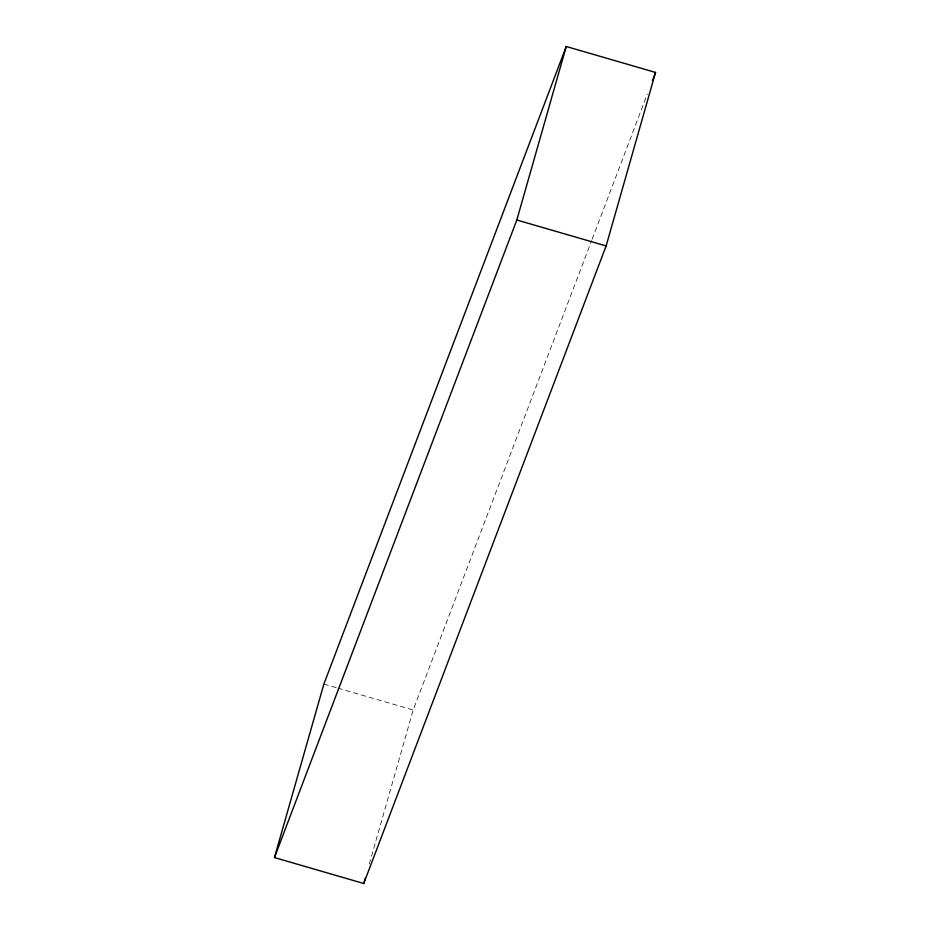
<?xml version="1.0" encoding="UTF-8"?>
<svg xmlns="http://www.w3.org/2000/svg" width="930" height="930" viewBox="0 0 930 930"><rect width="100%" height="100%" fill="white"/><g stroke="black" fill="none" stroke-linecap="round" stroke-linejoin="round"><path stroke-width="0.7" stroke-dasharray="4.65 3.49" d="M369.291 864.063L413.176 709.997L591.596 240.638M592.119 239.277L647.292 94.139M323.873 684.062L336.439 687.712M337.834 688.119L413.176 709.997"/><path stroke-width="1.4" d="M274.455 857.565L323.873 684.062L566.254 46.5L655.545 72.435L606.128 245.939L363.746 883.5L274.455 857.565L516.824 220.003L566.254 46.5M363.746 883.5L365.327 877.943M652.453 80.573L655.545 72.435M516.824 220.003L606.128 245.939"/></g></svg>
